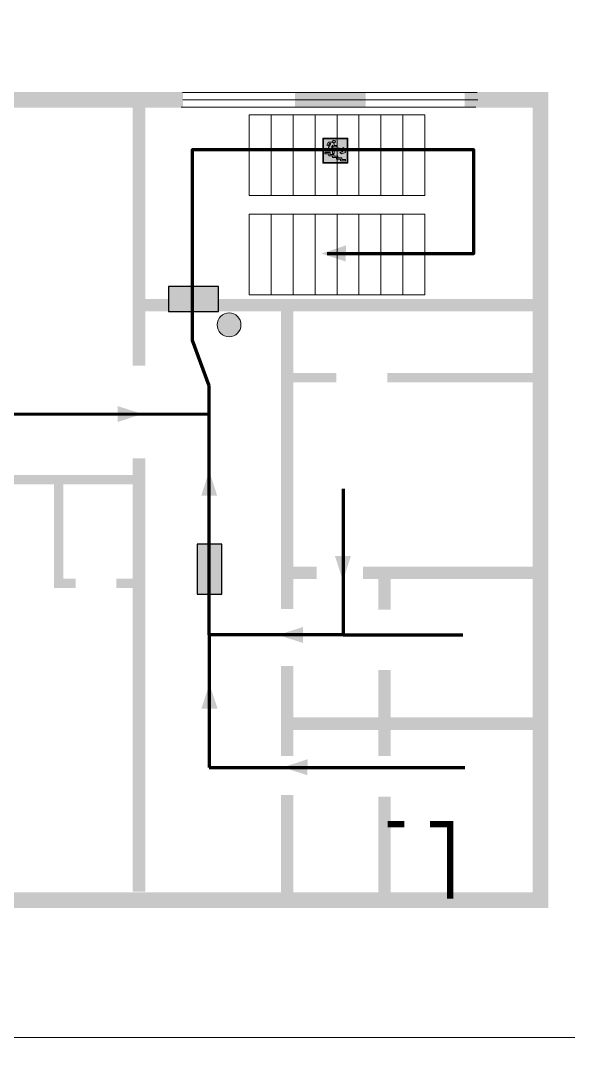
# Model space of a CAD drawing. Header units: millimetres. Extents: x 13114 to 67229, y 22859 to 38520.
# Drawn here: x 30608.8 to 30784, y 35153.1 to 35485.5 of the extents above; entities that cross this region are included whole.
import ezdxf

# ---------------------------------------------------------------- set-up
doc = ezdxf.new("R2010")
doc.units = ezdxf.units.MM
doc.layers.add('План_Штампы', color=7, linetype='Continuous')

# ---------------------------------------------------------------- blocks, each defined once
blk = doc.blocks.new('вниз')
at = {"lineweight": 0, "true_color": 0xffffff}
h = blk.add_hatch(color=7, dxfattribs=at)
h.dxf.hatch_style = 1
h.paths.add_polyline_path([(40994.51, -4472.22), (40986.51, -4472.22), (40986.51, -4480.22), (40994.51, -4480.22)])
h.paths.add_polyline_path([(40994.31, -4472.42), (40994.31, -4480.01), (40986.71, -4480.01), (40986.71, -4472.42)], flags=16)
h.paths.add_polyline_path([(40988.43, -4473.53), (40989.43, -4473.53), (40990.19, -4473.96), (40990.19, -4474.6), (40991, -4474.6), (40991, -4475.06), (40989.73, -4475.06), (40989.73, -4474.46), (40989.3, -4475.18), (40990.17, -4475.7), (40990.17, -4477.11), (40989.63, -4477.11), (40989.63, -4476.01), (40988.94, -4475.59), (40988.94, -4476.46), (40988.94, -4476.46), (40987.47, -4476.46), (40987.26, -4476.46), (40987.26, -4475.92), (40988.4, -4475.92), (40988.4, -4475.2), (40989.1, -4473.99), (40988.66, -4473.99), (40988.24, -4474.7), (40987.86, -4474.47), (40988.41, -4473.56)], flags=0)
h.paths.add_polyline_path([(40990.55, -4473.29, -1), (40989.69, -4473.29, -1)], flags=0)
h.paths.add_polyline_path([(40988.85, -4476.89), (40988.85, -4477.43), (40990.1, -4477.43), (40990.1, -4477.99), (40991.34, -4477.99), (40991.34, -4478.54), (40992.59, -4478.54), (40992.59, -4479.09), (40993.83, -4479.09), (40993.83, -4479.52), (40992.17, -4479.52), (40992.17, -4478.97), (40990.91, -4478.97), (40990.91, -4478.41), (40989.68, -4478.41), (40989.68, -4477.86), (40988.43, -4477.86), (40988.43, -4477.31), (40987.6, -4477.31), (40987.18, -4477.31), (40987.18, -4476.89)], flags=0)
h.paths.add_polyline_path([(40991.61, -4475.33), (40993.12, -4476.2), (40992.9, -4475.27), (40993.48, -4475.6), (40993.83, -4476.88), (40992.56, -4477.22), (40991.97, -4476.88), (40992.9, -4476.61), (40991.38, -4475.74), (40991.58, -4475.39)], flags=0)
h.paths.add_polyline_path([(40990.19, -4473.96), (40989.43, -4473.53), (40988.43, -4473.53), (40988.41, -4473.56), (40987.86, -4474.47), (40988.24, -4474.7), (40988.66, -4473.99), (40989.1, -4473.99), (40988.4, -4475.2), (40988.4, -4475.92), (40987.26, -4475.92), (40987.26, -4476.46), (40987.47, -4476.46), (40988.94, -4476.46), (40988.94, -4476.27), (40988.94, -4475.59), (40989.63, -4476.01), (40989.63, -4477.11), (40990.17, -4477.11), (40990.17, -4475.7), (40989.3, -4475.18), (40989.73, -4474.46), (40989.73, -4475.06), (40991, -4475.06), (40991, -4474.6), (40990.19, -4474.6)], flags=0)
h.paths.add_polyline_path([(40990.55, -4473.29, 1), (40989.69, -4473.29, 1)], flags=0)
h.paths.add_polyline_path([(40991.61, -4475.33), (40991.58, -4475.39), (40991.38, -4475.74), (40992.9, -4476.61), (40991.97, -4476.88), (40992.56, -4477.22), (40993.83, -4476.88), (40993.48, -4475.6), (40992.9, -4475.27), (40993.12, -4476.2)], flags=0)
h.paths.add_polyline_path([(40990.1, -4477.43), (40988.85, -4477.43), (40988.85, -4476.89), (40987.18, -4476.89), (40987.18, -4477.31), (40987.6, -4477.31), (40988.43, -4477.31), (40988.43, -4477.86), (40989.68, -4477.86), (40989.68, -4478.41), (40990.91, -4478.41), (40990.91, -4478.97), (40992.17, -4478.97), (40992.17, -4479.52), (40993.83, -4479.52), (40993.83, -4479.09), (40992.59, -4479.09), (40992.59, -4478.54), (40991.34, -4478.54), (40991.34, -4477.99), (40990.1, -4477.99)], flags=0)
at = {"lineweight": 0}
h = blk.add_hatch(color=126, dxfattribs=at)
h.dxf.hatch_style = 1
h.paths.add_polyline_path([(40994.31, -4472.42), (40986.71, -4472.42), (40986.71, -4480.01), (40994.31, -4480.01)])
h.paths.add_polyline_path([(40988.43, -4473.53), (40989.43, -4473.53), (40990.19, -4473.96), (40990.19, -4474.6), (40991, -4474.6), (40991, -4475.06), (40989.73, -4475.06), (40989.73, -4474.46), (40989.3, -4475.18), (40990.17, -4475.7), (40990.17, -4477.11), (40989.63, -4477.11), (40989.63, -4476.01), (40988.94, -4475.59), (40988.94, -4476.46), (40988.94, -4476.46), (40987.47, -4476.46), (40987.26, -4476.46), (40987.26, -4475.92), (40988.4, -4475.92), (40988.4, -4475.2), (40989.1, -4473.99), (40988.66, -4473.99), (40988.24, -4474.7), (40987.86, -4474.47), (40988.41, -4473.56)], flags=16)
h.paths.add_polyline_path([(40990.55, -4473.29, -1), (40989.69, -4473.29, -1)], flags=16)
h.paths.add_polyline_path([(40988.85, -4476.89), (40988.85, -4477.43), (40990.1, -4477.43), (40990.1, -4477.99), (40991.34, -4477.99), (40991.34, -4478.54), (40992.59, -4478.54), (40992.59, -4479.09), (40993.83, -4479.09), (40993.83, -4479.52), (40992.17, -4479.52), (40992.17, -4478.97), (40990.91, -4478.97), (40990.91, -4478.41), (40989.68, -4478.41), (40989.68, -4477.86), (40988.43, -4477.86), (40988.43, -4477.31), (40987.6, -4477.31), (40987.18, -4477.31), (40987.18, -4476.89)], flags=16)
h.paths.add_polyline_path([(40991.61, -4475.33), (40993.12, -4476.2), (40992.9, -4475.27), (40993.48, -4475.6), (40993.83, -4476.88), (40992.56, -4477.22), (40991.97, -4476.88), (40992.9, -4476.61), (40991.38, -4475.74), (40991.58, -4475.39)], flags=16)
at = {"lineweight": 0, "true_color": 0xffffff}
h = blk.add_hatch(color=7, dxfattribs=at)
h.dxf.hatch_style = 1
h.paths.add_polyline_path([(40989.73, -4474.46), (40989.73, -4475.06), (40991, -4475.06), (40991, -4474.6), (40990.19, -4474.6), (40990.19, -4473.96), (40989.43, -4473.53), (40988.43, -4473.53), (40988.41, -4473.56), (40987.86, -4474.47), (40988.24, -4474.7), (40988.66, -4473.99), (40989.1, -4473.99), (40988.4, -4475.2), (40988.4, -4475.92), (40987.26, -4475.92), (40987.26, -4476.46), (40987.47, -4476.46), (40988.94, -4476.46), (40988.94, -4475.59), (40989.63, -4476.01), (40989.63, -4477.11), (40990.17, -4477.11), (40990.17, -4475.7), (40989.3, -4475.18)])
h.paths.add_polyline_path([(40989.69, -4473.29, 1), (40990.55, -4473.29, 1)])
h.paths.add_polyline_path([(40991.61, -4475.33), (40991.58, -4475.39), (40991.38, -4475.74), (40992.9, -4476.61), (40991.97, -4476.88), (40992.56, -4477.22), (40993.83, -4476.88), (40993.48, -4475.6), (40992.9, -4475.27), (40993.12, -4476.2)])
h.paths.add_polyline_path([(40990.1, -4477.43), (40988.85, -4477.43), (40988.85, -4476.89), (40987.18, -4476.89), (40987.18, -4477.31), (40987.6, -4477.31), (40988.43, -4477.31), (40988.43, -4477.86), (40989.68, -4477.86), (40989.68, -4478.41), (40990.91, -4478.41), (40990.91, -4478.97), (40992.17, -4478.97), (40992.17, -4479.52), (40993.83, -4479.52), (40993.83, -4479.09), (40992.59, -4479.09), (40992.59, -4478.54), (40991.34, -4478.54), (40991.34, -4477.99), (40990.1, -4477.99)])
at = {"color": 126, "lineweight": 0}
for points in [[(40986.51, -4472.22), (40994.51, -4472.22), (40994.51, -4480.22), (40986.51, -4480.22)], [(40986.71, -4472.42), (40994.31, -4472.42), (40994.31, -4480.01), (40986.71, -4480.01)]]:
    blk.add_lwpolyline(points, close=True, dxfattribs=at)
for points in [[(40987.47, -4476.46), (40987.26, -4476.46), (40987.26, -4475.92), (40988.4, -4475.92), (40988.4, -4475.2), (40989.1, -4473.99), (40988.66, -4473.99), (40988.24, -4474.7), (40987.86, -4474.47), (40988.41, -4473.56), (40988.43, -4473.53), (40989.43, -4473.53), (40990.19, -4473.96), (40990.19, -4474.6), (40991, -4474.6), (40991, -4475.06), (40989.73, -4475.06), (40989.73, -4474.46), (40989.3, -4475.18), (40990.17, -4475.7), (40990.17, -4477.11), (40989.63, -4477.11), (40989.63, -4476.01), (40988.94, -4475.59), (40988.94, -4476.46)], [(40987.6, -4477.31), (40987.18, -4477.31), (40987.18, -4476.89), (40988.85, -4476.89), (40988.85, -4477.43), (40990.1, -4477.43), (40990.1, -4477.99), (40991.34, -4477.99), (40991.34, -4478.54), (40992.59, -4478.54), (40992.59, -4479.09), (40993.83, -4479.09), (40993.83, -4479.52), (40992.17, -4479.52), (40992.17, -4478.97), (40990.91, -4478.97), (40990.91, -4478.41), (40989.68, -4478.41), (40989.68, -4477.86), (40988.43, -4477.86), (40988.43, -4477.31), (40987.6, -4477.31)], [(40987.47, -4476.46), (40988.94, -4476.46), (40988.94, -4476.27)], [(40991.58, -4475.39), (40991.38, -4475.74), (40992.9, -4476.61), (40991.97, -4476.88), (40992.56, -4477.22), (40993.83, -4476.88), (40993.48, -4475.6), (40992.9, -4475.27), (40993.12, -4476.2), (40991.61, -4475.33), (40991.58, -4475.39)]]:
    blk.add_lwpolyline(points, dxfattribs=at)
blk.add_circle((40990.12, -4473.29), 0.432, dxfattribs=at)
blk = doc.blocks.new('A$C7B4425F7')
at = {"true_color": 0xffffff}
blk.add_hatch(color=7, dxfattribs=at).paths.add_polyline_path([(0, 0), (-16, 0), (-16, -8), (0, -8)])
h = blk.add_hatch(color=126)
h.paths.add_polyline_path([(-0.2, -0.2), (-15.8, -0.2), (-15.8, -7.8), (-0.2, -7.8)])
h.paths.add_polyline_path([(-11.76, -2.03), (-11.76, -3.66), (-11.17, -3.66, -0.568275), (-11.17, -6.18), (-12.58, -6.18), (-12.58, -2.03)], flags=16)
h.paths.add_polyline_path([(-13.33, -4.12, -0.495768), (-13.59, -6.18), (-15.03, -6.18), (-15.03, -2.03), (-13.59, -2.03, -0.487973)], flags=16)
h.paths.add_polyline_path([(-10.25, -2.03), (-9.48, -2.03), (-9.48, -6.18), (-10.25, -6.18)], flags=16)
h.paths.add_polyline_path([(-13.84, -3.69), (-14.24, -3.69), (-14.24, -3.03), (-13.9, -3.03, -0.692621)], flags=0)
h.paths.add_polyline_path([(-9.15, -2.03), (-8.4, -2.03), (-8.04, -3.07), (-7.68, -2.03), (-6.93, -2.03), (-7.64, -4.1), (-6.93, -6.18), (-7.68, -6.18), (-8.04, -5.14), (-8.4, -6.18), (-9.15, -6.18), (-8.44, -4.1)], flags=16)
h.paths.add_polyline_path([(-11.76, -4.46), (-11.42, -4.46, -0.692621), (-11.36, -5.12), (-11.76, -5.12)], flags=0)
h.paths.add_polyline_path([(-13.9, -5.2), (-14.24, -5.2), (-14.24, -4.55), (-13.84, -4.55, -0.708038)], flags=0)
edge = h.paths.add_edge_path(flags=16)
edge.add_ellipse((-5.51, -4.08), major_axis=(0, 2.05), ratio=0.586184, start_angle=0, end_angle=360)
edge = h.paths.add_edge_path(flags=0)
edge.add_ellipse((-5.51, -4.08), major_axis=(0, 1.14), ratio=0.454828, start_angle=0, end_angle=360)
h.paths.add_polyline_path([(-4.13, -4.96, 0.377264), (-3.48, -4.52, 0.0555), (-3.16, -2.03), (-1.66, -2.03), (-1.66, -4.96), (-0.96, -4.96), (-0.96, -7.01), (-1.75, -7.01), (-1.75, -6.18), (-3.3, -6.18), (-3.3, -7.02), (-4.13, -7.02)], flags=16)
h.paths.add_polyline_path([(-2.73, -2.91), (-2.28, -2.91), (-2.28, -4.96), (-3.05, -4.96, 0.079136)], flags=0)
at = {"color": 126}
blk.add_lwpolyline([(-16, -8), (0, -8), (0, 0), (-16, 0)], close=True, dxfattribs=at)
blk = doc.blocks.new('A$C7B8C2D5B')
at = {"lineweight": 0}
h = blk.add_hatch(color=5, dxfattribs=at)
h.dxf.hatch_style = 1
h.paths.add_polyline_path([(1.4, -3.02, 1), (-2.11, -3.02, 1)])
at = {"color": 5, "lineweight": 0}
blk.add_circle((-0.36, -3.02), 1.75, dxfattribs=at)
blk = doc.blocks.new('A$C32E8229D')
at = {"true_color": 0xffffff}
blk.add_hatch(color=7, dxfattribs=at).paths.add_polyline_path([(0, 0), (0, -8), (16, -8), (16, 0)])
h = blk.add_hatch(color=126)
h.paths.add_polyline_path([(0.2, -0.2), (15.8, -0.2), (15.8, -7.8), (0.2, -7.8)])
h.paths.add_polyline_path([(13.49, -2.05), (12.08, -2.05), (11.37, -2.63, 0.162397), (11.29, -2.84), (11.29, -3.63), (10.35, -3.63), (10.35, -4.05), (11.68, -4.05), (11.68, -3.48), (12.26, -4.28), (11.29, -5.1), (11.29, -6.78), (11.85, -6.78), (11.85, -5.44), (12.8, -4.64), (12.8, -5.94), (14.46, -5.94), (14.46, -5.39), (13.45, -5.39), (13.45, -3.97), (12.46, -2.59), (13.15, -2.59), (13.69, -3.34), (14.18, -3)], flags=16)
h.paths.add_polyline_path([(10.74, -1.82, 1), (11.8, -1.82, 1)], flags=16)
h.paths.add_polyline_path([(9.39, -3.59), (5.99, -3.59), (6.56, -3.03), (5.91, -3.03), (5.1, -3.83), (5.91, -4.64), (6.56, -4.64), (5.99, -4.09), (9.39, -4.09)], flags=16)
h.paths.add_polyline_path([(4.29, -1.08), (1.72, -1.08), (1.72, -6.6), (4.29, -6.6)], flags=16)
at = {"color": 126}
blk.add_lwpolyline([(16, -8), (0, -8), (0, 0), (16, 0)], close=True, dxfattribs=at)

msp = doc.modelspace()

# ---------------------------------------------------------------- linework, layer by layer
at = {"color": 5, "lineweight": 0}
for points in [[(30416.34, 35160.09), (31016.34, 35160.09), (31016.34, 35555.09), (30416.34, 35555.09)], [(30416.34, 34765.09), (31016.34, 34765.09), (31016.34, 35160.09), (30416.34, 35160.09)]]:
    msp.add_lwpolyline(points, close=True, dxfattribs=at)
at = {"lineweight": 100}
for points, const_width in [([(30520.42, 35440.94), (30520.42, 35460.17), (30660.67, 35460.17)], 5), ([(30750.85, 35460.17), (30775.16, 35460.17), (30775.16, 35204), (30520.42, 35204), (30520.42, 35232.63)], 5), ([(30696.57, 35460.17), (30719.19, 35460.17)], 5), ([(30693.82, 35371.26), (30709.82, 35371.26)], 3), ([(30726.09, 35371.26), (30774.36, 35371.26)], 3), ([(30553.39, 35338.64), (30646.43, 35338.64)], 3), ([(30620.95, 35337.69), (30620.95, 35305.39), (30626.36, 35305.39)], 3), ([(30694.96, 35308.8), (30703.44, 35308.8)], 4), ([(30718.28, 35308.8), (30775.95, 35308.8)], 4), ([(30725.2, 35296.96), (30725.2, 35308.8)], 4), ([(30639.33, 35305.39), (30645.4, 35305.39)], 3), ([(30725.2, 35260.5), (30725.2, 35277.72)], 4), ([(30726.2, 35228.35), (30731.6, 35228.35)], 2), ([(30739.82, 35228.35), (30746.24, 35228.35), (30746.24, 35204.46)], 2)]:
    msp.add_lwpolyline(points, dxfattribs=dict(at, const_width=const_width))
at = {"lineweight": 0, "const_width": 4}
for points in [[(30646.65, 35375.11), (30646.65, 35460.42), (30646.65, 35460.42)], [(30646.42, 35394.48), (30655.97, 35394.48)], [(30672.15, 35394.48), (30773.7, 35394.48)], [(30694.07, 35393.29), (30694.07, 35297.22)], [(30646.65, 35206.78), (30646.65, 35345.48)], [(30694.07, 35279.02), (30694.07, 35250.2)], [(30694.07, 35260.5), (30775.16, 35260.5), (30725.2, 35260.5), (30725.2, 35250.2)], [(30694.07, 35237.71), (30694.07, 35204.83)], [(30725.2, 35237.12), (30725.2, 35205.22)]]:
    msp.add_lwpolyline(points, dxfattribs=at)
at = {"lineweight": 0}
for points in [[(30660.54, 35462.57), (30754.9, 35462.57)], [(30660.1, 35457.79), (30754.46, 35457.79)], [(30660.67, 35460.17), (30755.03, 35460.17)]]:
    msp.add_lwpolyline(points, dxfattribs=at)
for points in [[(30681.92, 35429.58), (30688.95, 35429.58), (30688.95, 35455.4), (30681.92, 35455.4)], [(30688.95, 35429.58), (30695.97, 35429.58), (30695.97, 35455.4), (30688.95, 35455.4)], [(30695.97, 35429.58), (30703, 35429.58), (30703, 35455.4), (30695.97, 35455.4)], [(30703, 35429.58), (30710.02, 35429.58), (30710.02, 35455.4), (30703, 35455.4)], [(30710.02, 35429.58), (30717.04, 35429.58), (30717.04, 35455.4), (30710.02, 35455.4)], [(30717.04, 35429.58), (30724.07, 35429.58), (30724.07, 35455.4), (30717.04, 35455.4)], [(30724.07, 35429.58), (30731.09, 35429.58), (30731.09, 35455.4), (30724.07, 35455.4)], [(30731.09, 35429.58), (30738.12, 35429.58), (30738.12, 35455.4), (30731.09, 35455.4)], [(30681.92, 35397.77), (30688.95, 35397.77), (30688.95, 35423.59), (30681.92, 35423.59)], [(30688.95, 35397.77), (30695.97, 35397.77), (30695.97, 35423.59), (30688.95, 35423.59)], [(30695.97, 35397.77), (30703, 35397.77), (30703, 35423.59), (30695.97, 35423.59)], [(30703, 35397.77), (30710.02, 35397.77), (30710.02, 35423.59), (30703, 35423.59)], [(30710.02, 35397.77), (30717.04, 35397.77), (30717.04, 35423.59), (30710.02, 35423.59)], [(30717.04, 35397.77), (30724.07, 35397.77), (30724.07, 35423.59), (30717.04, 35423.59)], [(30724.07, 35397.77), (30731.09, 35397.77), (30731.09, 35423.59), (30724.07, 35423.59)], [(30731.09, 35397.77), (30738.12, 35397.77), (30738.12, 35423.59), (30731.09, 35423.59)]]:
    msp.add_lwpolyline(points, close=True, dxfattribs=at)
at = {"color": 126, "lineweight": 100, "true_color": 0x008754}
for points in [[(30669.1, 35368.65), (30663.79, 35383.14), (30663.79, 35444.33), (30753.73, 35444.33), (30753.73, 35410.9), (30706.84, 35410.9)], [(30711.95, 35335.65), (30711.95, 35288.91), (30669.1, 35288.91), (30669.1, 35368.65)], [(30540.28, 35263.06), (30540.28, 35359.62), (30669.1, 35359.63)], [(30669.1, 35288.91), (30669.1, 35246.53)], [(30711.95, 35288.91), (30750.27, 35288.91)], [(30669.1, 35246.53), (30750.89, 35246.53)]]:
    msp.add_lwpolyline(points, dxfattribs=at)
at = {"layer": 'План_Штампы', "color": 126, "true_color": 0x008754}
for points in [[(30712.84, 35413.56), (30712.82, 35408.42), (30704.94, 35410.97)], [(30639.75, 35357.04), (30639.77, 35362.17), (30647.64, 35359.63)], [(30671.67, 35333.44), (30666.54, 35333.46), (30669.08, 35341.33)], [(30709.33, 35314.21), (30714.46, 35314.19), (30711.92, 35306.32)], [(30699.11, 35291.47), (30699.1, 35286.34), (30691.22, 35288.88)], [(30671.76, 35265.33), (30666.62, 35265.34), (30669.17, 35273.22)], [(30700.57, 35249.13), (30700.55, 35243.99), (30692.68, 35246.54)]]:
    msp.add_solid(points, dxfattribs=at)

# ---------------------------------------------------------------- block references
at = {"color": 126, "true_color": 0x008754}
msp.add_blockref('вниз', (-10281.08, 39920.16), dxfattribs=at)
at = {"xscale": 2.177419353276491, "yscale": 2.177419353276491, "zscale": 2.177419353276491}
msp.add_blockref('A$C7B8C2D5B', (30676.24, 35394.74), dxfattribs=at)
at = {"layer": 'План_Штампы'}
msp.add_blockref('A$C7B4425F7', (30672.11, 35400.48), dxfattribs=at)
at = {"layer": 'План_Штампы', "color": 126, "true_color": 0x008754, "xscale": -1, "rotation": 90}
msp.add_blockref('A$C32E8229D', (30665.19, 35317.97), dxfattribs=at)

doc.saveas('drawing.dxf')
